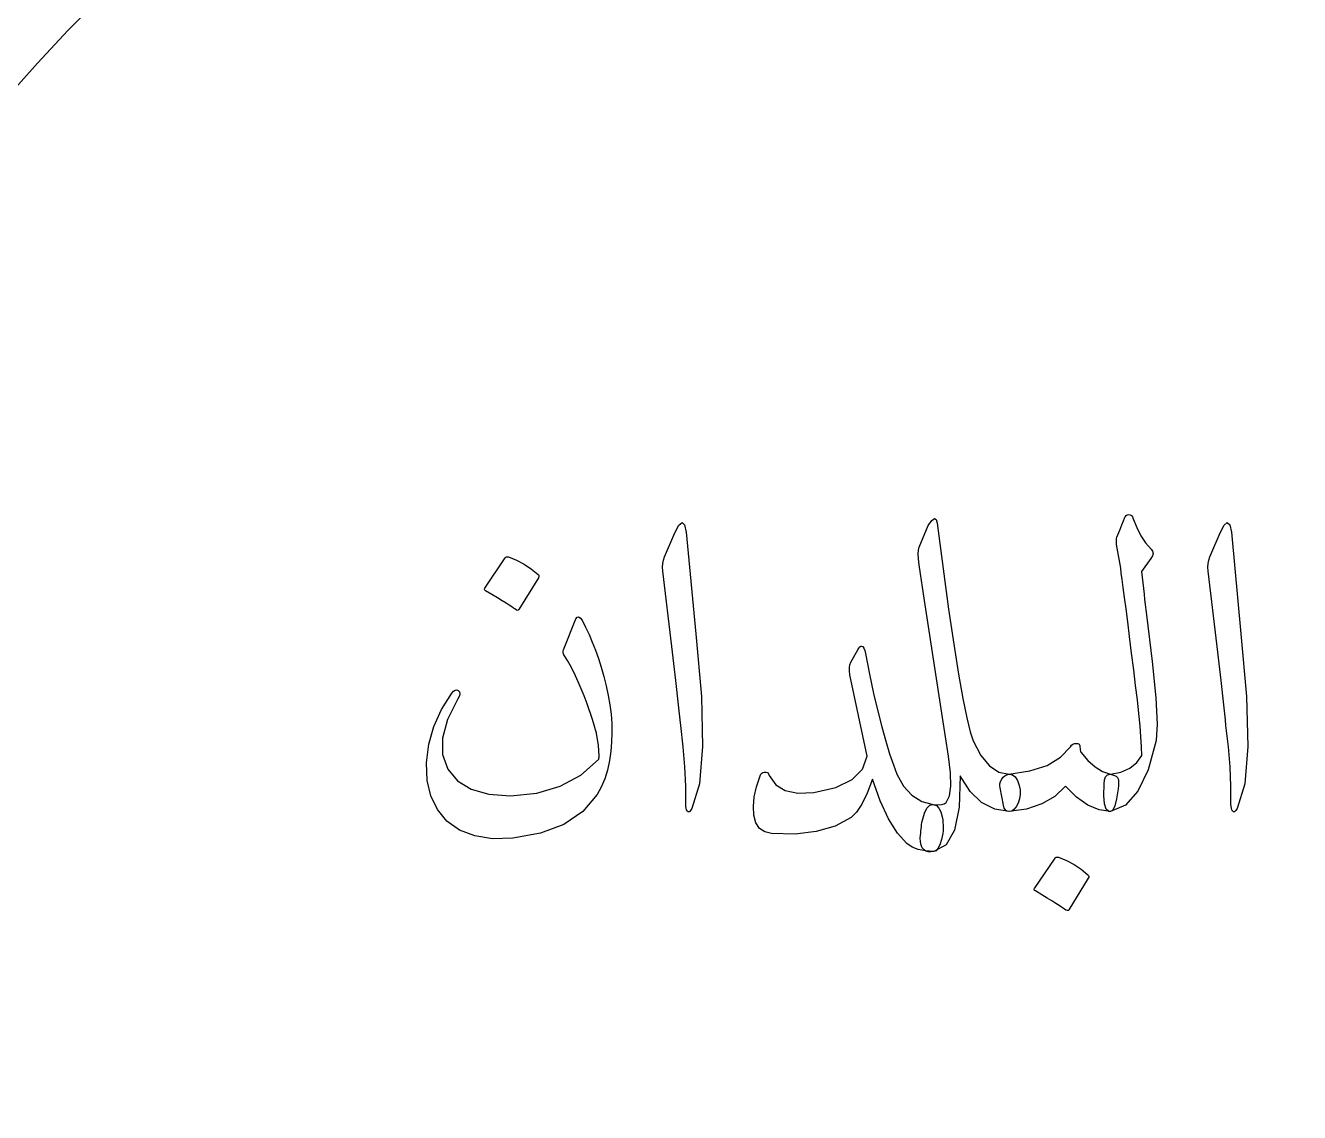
# Model space of a CAD drawing. Header units: millimetres. Extents: x -65 to 65, y -65 to 84.
# Drawn here: x -16.32 to -1.52, y 2.51 to 15.14 of the extents above; entities that cross this region are included whole.
import ezdxf

# ---------------------------------------------------------------- set-up
doc = ezdxf.new("R2010")
doc.units = ezdxf.units.MM
for name, color, linetype in [('ENGRAVE', 7, 'Continuous'), ('ENGRAVE_FINE', 8, 'Continuous'), ('GUIDE', 3, 'Continuous'), ('TEXT', 5, 'Continuous')]:
    doc.layers.add(name, color=color, linetype=linetype)

msp = doc.modelspace()

# ---------------------------------------------------------------- linework, layer by layer
at = {"layer": 'ENGRAVE'}
for radius in [57.525, 48.6086, 39.6922, 30.7759, 21.8595]:
    msp.add_circle((0, 0), radius, dxfattribs=at)
at = {"layer": 'ENGRAVE_FINE'}
for radius in [53.0668, 44.1504, 35.2341, 26.3177]:
    msp.add_circle((0, 0), radius, dxfattribs=at)
at = {"layer": 'GUIDE'}
msp.add_circle((0, 0), 59.475, dxfattribs=at)
at = {"layer": 'TEXT'}
for points in [[(-8.7751, 9.2417), (-8.7289, 9.3311), (-8.6917, 9.3625), (-8.6637, 9.336), (-8.6446, 9.2514), (-8.5335, 8.0675), (-8.4673, 7.3409), (-8.4526, 6.7605), (-8.4891, 6.3262), (-8.577, 6.0381), (-8.593, 6.0145), (-8.6072, 6.0018), (-8.6196, 6), (-8.6301, 6.0091), (-8.6386, 6.0233), (-8.6446, 6.0417), (-8.6483, 6.0643), (-8.6495, 6.0912), (-8.6495, 6.3005), (-8.6591, 6.5225), (-8.6785, 6.7571), (-8.7074, 7.0045), (-8.7138, 7.0691), (-8.7328, 7.2437), (-8.7645, 7.5282), (-8.8089, 7.9226), (-8.9152, 8.7972), (-8.9176, 8.8437), (-8.9152, 8.8866), (-8.908, 8.9258), (-8.8959, 8.9615)], [(-5.9, 5.9028), (-5.8758, 5.9867), (-5.8468, 6.0453), (-5.813, 6.0785), (-5.7744, 6.0864), (-5.7215, 6.0824), (-5.6789, 6.0852), (-5.6466, 6.0945), (-5.6246, 6.1105), (-5.5865, 6.1857), (-5.569, 6.3002), (-5.572, 6.4539), (-5.5956, 6.6469), (-5.6664, 7.0981), (-5.7291, 7.4998), (-5.7836, 7.8519), (-5.8299, 8.1545), (-5.8684, 8.4076), (-5.8994, 8.6111), (-5.9228, 8.7652), (-5.9387, 8.8697), (-5.9459, 8.9388), (-5.9483, 8.9965), (-5.9459, 9.0427), (-5.9387, 9.0774), (-5.8323, 9.3287), (-5.7913, 9.3864), (-5.7599, 9.4097), (-5.7381, 9.3985), (-5.726, 9.3529), (-5.6581, 8.823), (-5.5944, 8.3544), (-5.5349, 7.9472), (-5.4796, 7.6012), (-5.4292, 7.3163), (-5.3842, 7.0921), (-5.3446, 6.9285), (-5.3105, 6.8257), (-5.2208, 6.6566), (-5.1208, 6.5358), (-5.0106, 6.4633), (-4.8901, 6.4391), (-4.852, 6.431), (-4.82, 6.4065), (-4.794, 6.3657), (-4.7741, 6.3087), (-4.7641, 6.2558), (-4.7632, 6.2036), (-4.7714, 6.1519), (-4.7886, 6.1009), (-4.8113, 6.0586), (-4.8357, 6.0284), (-4.862, 6.0103), (-4.8901, 6.0042), (-5.0598, 6.0302), (-5.2114, 6.1081), (-5.3449, 6.238), (-5.4603, 6.4198), (-5.4721, 6.0568), (-5.5267, 5.7892), (-5.6243, 5.6171), (-5.7647, 5.5403), (-5.8009, 5.5361), (-5.8323, 5.5379), (-5.8589, 5.5458), (-5.8807, 5.5597), (-5.9015, 5.5829), (-5.9157, 5.614), (-5.9232, 5.653), (-5.9242, 5.6998), (-5.9217, 5.7262), (-5.9193, 5.7524), (-5.9169, 5.7782), (-5.9145, 5.8037), (-5.9118, 5.8289), (-5.9085, 5.8538), (-5.9045, 5.8784), (-5.9, 5.9028)], [(-3.6386, 9.1934), (-3.606, 9.2722), (-3.5806, 9.3348), (-3.5625, 9.381), (-3.5516, 9.4109), (-3.5431, 9.4299), (-3.5323, 9.4435), (-3.519, 9.4516), (-3.5033, 9.4543), (-3.4855, 9.4513), (-3.4707, 9.4423), (-3.4589, 9.4272), (-3.4501, 9.406), (-3.41, 9.3024), (-3.3619, 9.2091), (-3.3061, 9.1261), (-3.2423, 9.0533), (-3.2245, 9.03), (-3.2194, 9.0038), (-3.2269, 8.9745), (-3.2472, 8.9421), (-3.3535, 8.7924), (-3.3462, 8.7253), (-3.339, 8.6595), (-3.3317, 8.5948), (-3.3245, 8.5314), (-3.3172, 8.4692), (-3.31, 8.4082), (-3.3027, 8.3484), (-3.2955, 8.2898), (-3.2287, 7.7474), (-3.188, 7.3234), (-3.1732, 7.0178), (-3.1844, 6.8305), (-3.2756, 6.4908), (-3.3946, 6.2398), (-3.5413, 6.0776), (-3.7159, 6.0042), (-3.7207, 6.0042), (-3.7255, 6.0042), (-3.7304, 6.0042), (-3.7352, 6.0042), (-3.7639, 6.0314), (-3.7823, 6.0936), (-3.7905, 6.1909), (-3.7884, 6.3231), (-3.7838, 6.3721), (-3.7702, 6.4077), (-3.7476, 6.4301), (-3.7159, 6.4391), (-3.5933, 6.4636), (-3.4912, 6.508), (-3.4097, 6.5723), (-3.3486, 6.6566), (-3.3527, 6.7577), (-3.3601, 6.8728), (-3.3708, 7.0018), (-3.3849, 7.1446), (-3.4019, 7.3007), (-3.4217, 7.4696), (-3.4442, 7.6511), (-3.4694, 7.8453), (-3.4927, 8.0361), (-3.5141, 8.2077), (-3.5338, 8.3599), (-3.5516, 8.4928), (-3.567, 8.6063), (-3.5794, 8.7005), (-3.5887, 8.7754), (-3.5951, 8.831), (-3.6434, 9.1064), (-3.6449, 9.1336), (-3.6446, 9.1572), (-3.6425, 9.1771), (-3.6386, 9.1934)], [(-2.4402, 9.2417), (-2.394, 9.3311), (-2.3569, 9.3625), (-2.3288, 9.336), (-2.3097, 9.2514), (-2.1986, 8.0675), (-2.1325, 7.3409), (-2.1177, 6.7605), (-2.1542, 6.3262), (-2.2421, 6.0381), (-2.2581, 6.0145), (-2.2723, 6.0018), (-2.2847, 6), (-2.2952, 6.0091), (-2.3037, 6.0233), (-2.3097, 6.0417), (-2.3134, 6.0643), (-2.3146, 6.0912), (-2.3146, 6.3005), (-2.3242, 6.5225), (-2.3436, 6.7571), (-2.3726, 7.0045), (-2.3789, 7.0691), (-2.3979, 7.2437), (-2.4296, 7.5282), (-2.474, 7.9226), (-2.5803, 8.7972), (-2.5828, 8.8437), (-2.5803, 8.8866), (-2.5731, 8.9258), (-2.561, 8.9615)], [(-10.7466, 8.9518), (-10.7406, 8.9579), (-10.7321, 8.9615), (-10.7212, 8.9627), (-10.7079, 8.9615), (-10.614, 8.9234), (-10.5255, 8.8769), (-10.4425, 8.8219), (-10.3649, 8.7585), (-10.3573, 8.7489), (-10.354, 8.7392), (-10.3549, 8.7295), (-10.36, 8.7199), (-10.5871, 8.3526), (-10.5956, 8.3439), (-10.6065, 8.3418), (-10.6197, 8.3463), (-10.6355, 8.3575), (-10.649, 8.3671), (-10.6705, 8.3816), (-10.6998, 8.401), (-10.7369, 8.4251), (-10.7825, 8.4541), (-10.8372, 8.4879), (-10.9009, 8.5266), (-10.9737, 8.5701), (-10.9834, 8.5773), (-10.9882, 8.5846), (-10.9882, 8.5918), (-10.9834, 8.5991)], [(-9.8527, 8.227), (-9.8122, 8.1455), (-9.7729, 8.0603), (-9.7349, 7.9715), (-9.698, 7.8791), (-9.663, 7.7824), (-9.6304, 7.681), (-9.6002, 7.5747), (-9.5724, 7.4635), (-9.5485, 7.3528), (-9.5301, 7.2431), (-9.5171, 7.1342), (-9.5096, 7.0262), (-9.5075, 6.9189), (-9.5108, 6.8118), (-9.5195, 6.705), (-9.5337, 6.5986), (-9.5573, 6.4868), (-9.5893, 6.3835), (-9.6298, 6.2887), (-9.6787, 6.2023), (-9.8451, 6.0057), (-10.0641, 5.8556), (-10.3356, 5.7521), (-10.6596, 5.695), (-10.894, 5.6892), (-11.0993, 5.7203), (-11.2757, 5.7883), (-11.4231, 5.8931), (-11.5339, 6.0278), (-11.6103, 6.1854), (-11.6523, 6.366), (-11.6599, 6.5696), (-11.6324, 6.7852), (-11.5741, 6.9924), (-11.485, 7.1911), (-11.3651, 7.3814), (-11.3461, 7.4031), (-11.3277, 7.4152), (-11.3098, 7.4176), (-11.2926, 7.4104), (-11.2766, 7.3953), (-11.2721, 7.3741), (-11.279, 7.3469), (-11.2974, 7.3137), (-11.417, 7.0742), (-11.4762, 6.8583), (-11.475, 6.6659), (-11.4134, 6.4971), (-11.3008, 6.3618), (-11.1416, 6.2652), (-10.9359, 6.2072), (-10.6838, 6.1878), (-10.379, 6.2177), (-10.1075, 6.2978), (-9.8693, 6.4279), (-9.6642, 6.6082), (-9.66, 6.6146), (-9.657, 6.6239), (-9.6551, 6.6363), (-9.6545, 6.6517), (-9.6615, 6.7728), (-9.6872, 6.9139), (-9.7315, 7.0748), (-9.7947, 7.2557), (-9.8303, 7.3468), (-9.8647, 7.4315), (-9.898, 7.5099), (-9.93, 7.5819), (-9.9611, 7.6473), (-9.9916, 7.7057), (-10.0215, 7.7572), (-10.0508, 7.8018), (-10.0647, 7.825), (-10.0725, 7.8465), (-10.0743, 7.8661), (-10.0701, 7.8839), (-9.9251, 8.2415), (-9.9115, 8.2623), (-9.8949, 8.2669), (-9.8753, 8.2551), (-9.8527, 8.227)], [(-5.7647, 5.5403), (-5.8622, 5.5461), (-5.9471, 5.5633), (-6.0193, 5.592), (-6.0788, 5.6322), (-6.189, 5.7533), (-6.2926, 5.9185), (-6.3895, 6.1277), (-6.4798, 6.3811), (-6.5424, 6.2193), (-6.6043, 6.0912), (-6.6656, 5.997), (-6.7263, 5.9366), (-6.9147, 5.836), (-7.1322, 5.7711), (-7.3786, 5.7418), (-7.654, 5.7481), (-7.732, 5.7669), (-7.7918, 5.8085), (-7.8334, 5.8732), (-7.857, 5.9607), (-7.8633, 6.0637), (-7.8534, 6.1746), (-7.8271, 6.2932), (-7.7845, 6.4198), (-7.7761, 6.437), (-7.7652, 6.45), (-7.7519, 6.4587), (-7.7362, 6.4633), (-7.7163, 6.4627), (-7.7, 6.456), (-7.6873, 6.4433), (-7.6782, 6.4246), (-7.6042, 6.3162), (-7.4934, 6.247), (-7.3457, 6.2171), (-7.1612, 6.2265), (-6.9051, 6.2854), (-6.7166, 6.3751), (-6.5958, 6.4956), (-6.5427, 6.6469), (-6.7408, 7.594), (-6.7474, 7.6375), (-6.748, 7.6761), (-6.7426, 7.71), (-6.7311, 7.739), (-6.649, 7.8839), (-6.6372, 7.9029), (-6.626, 7.9165), (-6.6154, 7.9247), (-6.6055, 7.9274), (-6.5919, 7.9202), (-6.5801, 7.9032), (-6.5701, 7.8767), (-6.562, 7.8404), (-6.5138, 7.5987), (-6.466, 7.3759), (-6.4184, 7.1722), (-6.3711, 6.9876), (-6.3248, 6.8219), (-6.2799, 6.6753), (-6.2366, 6.5477), (-6.1948, 6.4391), (-6.1177, 6.2993), (-6.022, 6.1939), (-5.9075, 6.1229), (-5.7744, 6.0864), (-5.7369, 6.0737), (-5.7067, 6.0453), (-5.6838, 6.0012), (-5.6681, 5.9414), (-5.6638, 5.9099), (-5.6608, 5.878), (-5.659, 5.8458), (-5.6584, 5.8134), (-5.6596, 5.7806), (-5.6632, 5.7475), (-5.6693, 5.7142), (-5.6777, 5.6805), (-5.6976, 5.6192), (-5.7188, 5.5754), (-5.7411, 5.5491), (-5.7647, 5.5403)], [(-3.7159, 6.4391), (-3.6775, 6.4267), (-3.6494, 6.4137), (-3.6316, 6.4002), (-3.6241, 6.386), (-3.6205, 6.3642), (-3.6192, 6.3376), (-3.6205, 6.3062), (-3.6241, 6.27), (-3.6425, 6.1537), (-3.6639, 6.0707), (-3.6884, 6.0208), (-3.7159, 6.0042), (-3.8464, 6.0227), (-3.9768, 6.0779), (-4.1073, 6.17), (-4.2378, 6.299), (-4.3622, 6.1809), (-4.5132, 6.0924), (-4.6908, 6.0335), (-4.8949, 6.0042), (-4.917, 6.0088), (-4.9348, 6.0223), (-4.9484, 6.045), (-4.9577, 6.0767), (-4.9964, 6.2797), (-5.0006, 6.3023), (-4.9988, 6.3268), (-4.991, 6.353), (-4.9771, 6.3811), (-4.9611, 6.4029), (-4.942, 6.4198), (-4.92, 6.4319), (-4.8949, 6.4391), (-4.6509, 6.4754), (-4.4504, 6.5406), (-4.2933, 6.6348), (-4.1798, 6.758), (-4.1665, 6.7749), (-4.1508, 6.787), (-4.1327, 6.7943), (-4.1121, 6.7967), (-4.0931, 6.794), (-4.0795, 6.7858), (-4.0713, 6.7722), (-4.0686, 6.7532), (-4.068, 6.7351), (-4.0662, 6.7194), (-4.0632, 6.7061), (-4.059, 6.6952), (-3.9777, 6.5977), (-3.8935, 6.5225), (-3.8062, 6.4696), (-3.7159, 6.4391)], [(-4.3586, 5.463), (-4.3525, 5.4691), (-4.3441, 5.4727), (-4.3332, 5.4739), (-4.3199, 5.4727), (-4.226, 5.4346), (-4.1375, 5.3881), (-4.0544, 5.3332), (-3.9768, 5.2698), (-3.9693, 5.2601), (-3.9659, 5.2504), (-3.9669, 5.2408), (-3.972, 5.2311), (-4.1991, 4.8639), (-4.2076, 4.8551), (-4.2184, 4.853), (-4.2317, 4.8575), (-4.2474, 4.8687), (-4.261, 4.8784), (-4.2824, 4.8928), (-4.3117, 4.9122), (-4.3489, 4.9363), (-4.3945, 4.9653), (-4.4492, 4.9992), (-4.5129, 5.0378), (-4.5857, 5.0813), (-4.5953, 5.0885), (-4.6002, 5.0958), (-4.6002, 5.103), (-4.5953, 5.1103)]]:
    msp.add_lwpolyline(points, close=True, dxfattribs=at)

doc.saveas('drawing.dxf')
